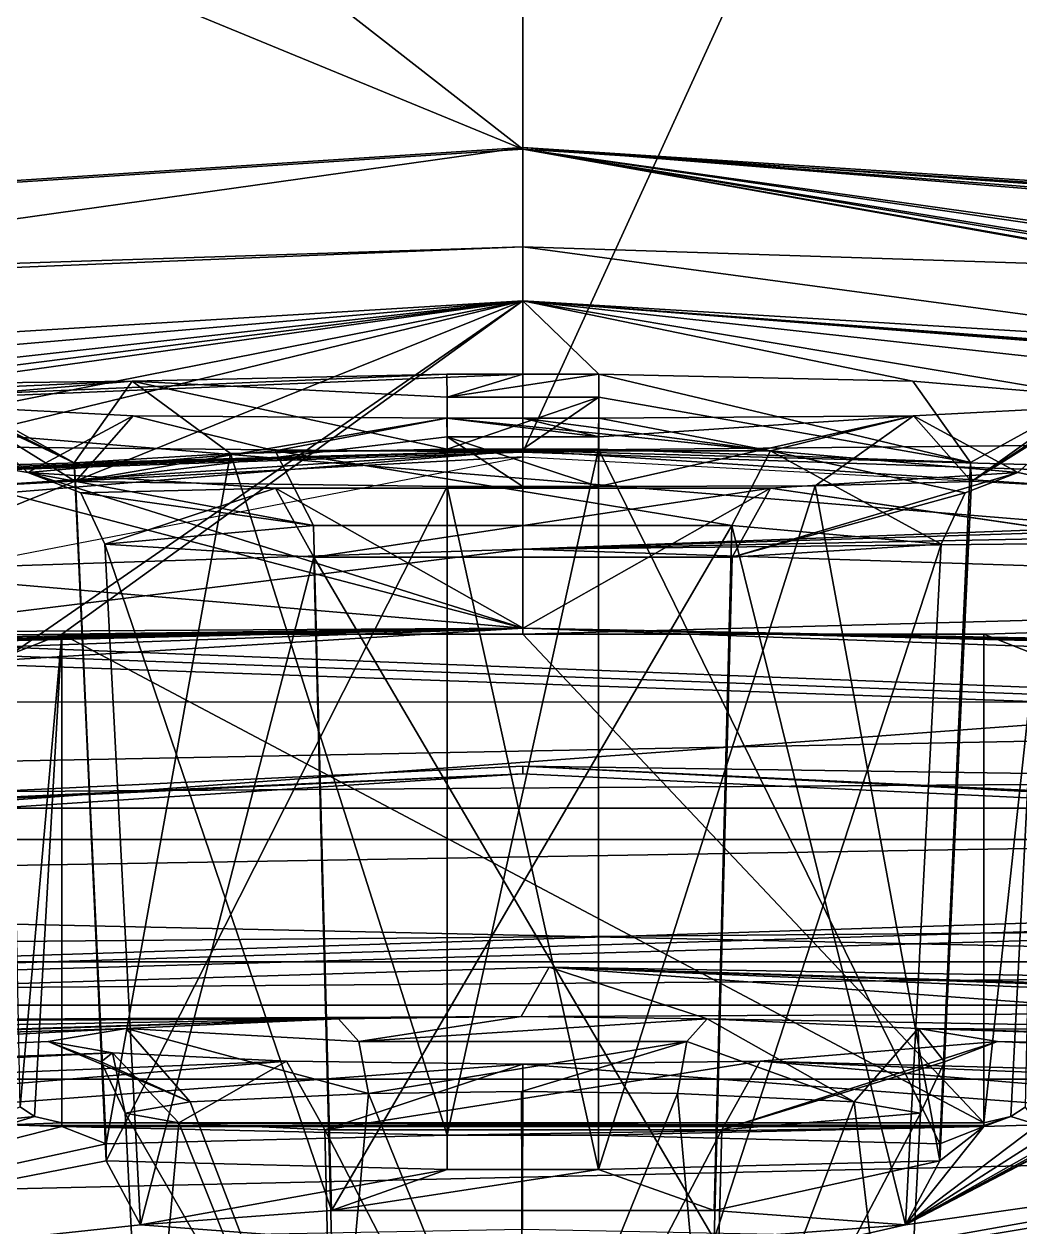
# Model space of a CAD drawing. Header units: millimetres. Extents: x -228 to 228, y -204 to 237.
# Drawn here: x -3.29 to 3.28, y 198.98 to 206.93 of the extents above; entities that cross this region are included whole.
import ezdxf

# ---------------------------------------------------------------- set-up
doc = ezdxf.new("R2010")
doc.units = ezdxf.units.MM
doc.header["$LTSCALE"] = 127.314815
for name, color, linetype in [('1013', 7, 'CONTINUOUS'), ('1024', 7, 'CONTINUOUS'), ('1041', 7, 'CONTINUOUS'), ('1088', 7, 'CONTINUOUS'), ('1089', 7, 'CONTINUOUS'), ('1314', 7, 'CONTINUOUS'), ('1315', 7, 'CONTINUOUS'), ('1321', 7, 'CONTINUOUS'), ('1322', 7, 'CONTINUOUS'), ('1323', 7, 'CONTINUOUS'), ('1475', 7, 'CONTINUOUS'), ('1584', 7, 'CONTINUOUS'), ('1585', 7, 'CONTINUOUS'), ('1586', 7, 'CONTINUOUS'), ('1587', 7, 'CONTINUOUS'), ('16', 7, 'CONTINUOUS'), ('1600', 7, 'CONTINUOUS'), ('1601', 7, 'CONTINUOUS'), ('17', 7, 'CONTINUOUS'), ('1780', 7, 'CONTINUOUS'), ('2', 7, 'CONTINUOUS'), ('2191', 7, 'CONTINUOUS'), ('3', 7, 'CONTINUOUS'), ('338', 7, 'CONTINUOUS'), ('376', 7, 'CONTINUOUS'), ('377', 7, 'CONTINUOUS'), ('420', 7, 'CONTINUOUS'), ('422', 7, 'CONTINUOUS'), ('551', 7, 'CONTINUOUS'), ('63', 7, 'CONTINUOUS'), ('783', 7, 'CONTINUOUS'), ('784', 7, 'CONTINUOUS'), ('785', 7, 'CONTINUOUS'), ('786', 7, 'CONTINUOUS'), ('8041', 7, 'CONTINUOUS'), ('8063', 7, 'CONTINUOUS'), ('8086', 7, 'CONTINUOUS'), ('812', 7, 'CONTINUOUS'), ('813', 7, 'CONTINUOUS'), ('814', 7, 'CONTINUOUS'), ('815', 7, 'CONTINUOUS')]:
    doc.layers.add(name, color=color, linetype=linetype)

msp = doc.modelspace()

# ---------------------------------------------------------------- linework, layer by layer
at = {"layer": '1013', "color": 5, "linetype": 'Continuous'}
for points in [[(-3.0432, 202.8953, 921.3173), (0, 202.8956, 921.3163), (3.0432, 199.6668, 931.5567), (-3.0432, 202.8953, 921.3173)], [(-3.0432, 199.6668, 931.5567), (-3.0432, 202.8953, 921.3173), (3.0432, 199.6668, 931.5567), (-3.0432, 199.6668, 931.5567)], [(3.0432, 202.8953, 921.3173), (3.0432, 199.6668, 931.5567), (0, 202.8956, 921.3163), (3.0432, 202.8953, 921.3173)]]:
    msp.add_3dface(points, dxfattribs=at)
at = {"layer": '1024', "color": 5, "linetype": 'Continuous'}
for points in [[(-2.196, 199.8055, 983.2108), (-1.2478, 197.3265, 982.3822), (-1.02, 199.862, 982.2319), (-2.196, 199.8055, 983.2108)], [(-1.2478, 197.3265, 982.3822), (0, 197.3451, 982.048), (-1.02, 199.862, 982.2319), (-1.2478, 197.3265, 982.3822)], [(-1.02, 199.862, 982.2319), (0, 197.3451, 982.048), (-0.0087, 199.8747, 982.0259), (-1.02, 199.862, 982.2319)], [(-0.0087, 199.8747, 982.0259), (0, 197.3451, 982.048), (1.02, 199.862, 982.2319), (-0.0087, 199.8747, 982.0259)], [(0, 197.3451, 982.048), (1.2478, 197.3265, 982.3822), (1.02, 199.862, 982.2319), (0, 197.3451, 982.048)], [(1.02, 199.862, 982.2319), (1.2478, 197.3265, 982.3822), (2.1869, 199.8063, 983.1971), (1.02, 199.862, 982.2319)], [(-2.6256, 199.731, 984.6493), (-1.2478, 197.3265, 982.3822), (-2.196, 199.8055, 983.2108), (-2.6256, 199.731, 984.6493)], [(1.2478, 197.3265, 982.3822), (2.4937, 197.2158, 984.5395), (2.1869, 199.8063, 983.1971), (1.2478, 197.3265, 982.3822)], [(2.4937, 197.2158, 984.5395), (2.6256, 199.731, 984.6493), (2.1869, 199.8063, 983.1971), (2.4937, 197.2158, 984.5395)], [(-2.4937, 197.2158, 984.5395), (-1.2478, 197.3265, 982.3822), (-2.6256, 199.731, 984.6493), (-2.4937, 197.2158, 984.5395)]]:
    msp.add_3dface(points, dxfattribs=at)
at = {"layer": '1041', "color": 5, "linetype": 'Continuous'}
for points in [[(-2.2704, 199.6672, 985.9659), (-2.4937, 197.2158, 984.5395), (-2.6256, 199.731, 984.6493), (-2.2704, 199.6672, 985.9659)], [(-1.2473, 197.1132, 986.6959), (-2.4937, 197.2158, 984.5395), (-2.2704, 199.6672, 985.9659), (-1.2473, 197.1132, 986.6959)], [(-1.3077, 199.621, 986.9228), (-1.2473, 197.1132, 986.6959), (-2.2704, 199.6672, 985.9659), (-1.3077, 199.621, 986.9228)], [(2.4937, 197.2158, 984.5395), (1.2473, 197.1132, 986.6959), (2.6256, 199.731, 984.6493), (2.4937, 197.2158, 984.5395)], [(2.6256, 199.731, 984.6493), (1.2473, 197.1132, 986.6959), (1.3135, 199.6212, 986.9195), (2.6256, 199.731, 984.6493)], [(1.3135, 199.6212, 986.9195), (0, 197.0972, 987.0299), (-1.3077, 199.621, 986.9228), (1.3135, 199.6212, 986.9195)], [(0, 197.0972, 987.0299), (-1.2473, 197.1132, 986.6959), (-1.3077, 199.621, 986.9228), (0, 197.0972, 987.0299)], [(1.2473, 197.1132, 986.6959), (0, 197.0972, 987.0299), (1.3135, 199.6212, 986.9195), (1.2473, 197.1132, 986.6959)]]:
    msp.add_3dface(points, dxfattribs=at)
at = {"layer": '1088', "color": 5, "linetype": 'Continuous'}
for points in [[(-1.3804, 203.4048, 949.1679), (-2.525, 198.9938, 946.5809), (-2.7608, 203.4896, 946.7772), (-1.3804, 203.4048, 949.1679)], [(2.525, 198.9938, 946.5809), (1.2625, 198.8984, 948.7656), (2.7608, 203.4896, 946.7772), (2.525, 198.9938, 946.5809)], [(2.7608, 203.4896, 946.7772), (1.2625, 198.8984, 948.7656), (1.3817, 203.4048, 949.1672), (2.7608, 203.4896, 946.7772)], [(-1.2625, 198.8984, 948.7656), (-2.525, 198.9938, 946.5809), (-1.3804, 203.4048, 949.1679), (-1.2625, 198.8984, 948.7656)], [(1.2625, 198.8984, 948.7656), (-1.2625, 198.8984, 948.7656), (-1.3804, 203.4048, 949.1679), (1.2625, 198.8984, 948.7656)], [(1.3817, 203.4048, 949.1672), (1.2625, 198.8984, 948.7656), (-1.3804, 203.4048, 949.1679), (1.3817, 203.4048, 949.1672)]]:
    msp.add_3dface(points, dxfattribs=at)
at = {"layer": '1089', "color": 5, "linetype": 'Continuous'}
for points in [[(-2.7608, 203.4896, 946.7772), (-1.2625, 199.0892, 944.3963), (-1.3818, 203.6134, 944.389), (-2.7608, 203.4896, 946.7772)], [(-1.3818, 203.6134, 944.389), (-1.2625, 199.0892, 944.3963), (1.3804, 203.6135, 944.3882), (-1.3818, 203.6134, 944.389)], [(-1.2625, 199.0892, 944.3963), (1.2625, 199.0892, 944.3963), (1.3804, 203.6135, 944.3882), (-1.2625, 199.0892, 944.3963)], [(1.2625, 199.0892, 944.3963), (2.525, 198.9938, 946.5809), (1.3804, 203.6135, 944.3882), (1.2625, 199.0892, 944.3963)], [(2.525, 198.9938, 946.5809), (2.7608, 203.4896, 946.7772), (1.3804, 203.6135, 944.3882), (2.525, 198.9938, 946.5809)], [(-2.525, 198.9938, 946.5809), (-1.2625, 199.0892, 944.3963), (-2.7608, 203.4896, 946.7772), (-2.525, 198.9938, 946.5809)]]:
    msp.add_3dface(points, dxfattribs=at)
at = {"layer": '1314', "color": 5, "linetype": 'Continuous'}
for points in [[(-3.3774, 202.7627, 921.3117), (-3.0432, 202.8953, 921.3173), (-3.3178, 199.7728, 930.9475), (-3.3774, 202.7627, 921.3117)], [(-3.3178, 199.7728, 930.9475), (-3.0432, 202.8953, 921.3173), (-3.2239, 199.7104, 931.3062), (-3.3178, 199.7728, 930.9475)], [(-3.0432, 202.8953, 921.3173), (-3.0432, 199.6668, 931.5567), (-3.2239, 199.7104, 931.3062), (-3.0432, 202.8953, 921.3173)]]:
    msp.add_3dface(points, dxfattribs=at)
at = {"layer": '1315', "color": 5, "linetype": 'Continuous'}
for points in [[(3.0432, 202.8953, 921.3173), (3.3774, 202.7628, 921.3117), (3.0432, 199.6668, 931.5567), (3.0432, 202.8953, 921.3173)], [(3.0432, 199.6668, 931.5567), (3.3774, 202.7628, 921.3117), (3.2218, 199.7094, 931.3121), (3.0432, 199.6668, 931.5567)], [(3.2218, 199.7094, 931.3121), (3.3774, 202.7628, 921.3117), (3.3161, 199.7713, 930.9558), (3.2218, 199.7094, 931.3121)]]:
    msp.add_3dface(points, dxfattribs=at)
at = {"layer": '1321', "color": 5, "linetype": 'Continuous'}
for points in [[(-3.5923, 199.6718, 931.0513), (-3.3178, 199.7728, 930.9475), (-3.2239, 199.7104, 931.3062), (-3.5923, 199.6718, 931.0513)], [(-3.4045, 199.6555, 931.4246), (-3.5923, 199.6718, 931.0513), (-3.2239, 199.7104, 931.3062), (-3.4045, 199.6555, 931.4246)], [(-3.0432, 199.6668, 931.5567), (-3.4045, 199.6555, 931.4246), (-3.2239, 199.7104, 931.3062), (-3.0432, 199.6668, 931.5567)], [(-3.4045, 199.6555, 931.4246), (-3.0432, 199.6668, 931.5567), (-3.0432, 199.6513, 931.6203), (-3.4045, 199.6555, 931.4246)], [(-3.0432, 199.6441, 931.6853), (-3.4045, 199.6555, 931.4246), (-3.0432, 199.6513, 931.6203), (-3.0432, 199.6441, 931.6853)]]:
    msp.add_3dface(points, dxfattribs=at)
at = {"layer": '1322', "color": 5, "linetype": 'Continuous'}
for points in [[(-3.0432, 199.6668, 931.5567), (3.0432, 199.6668, 931.5567), (3.0432, 199.6513, 931.6203), (-3.0432, 199.6668, 931.5567)], [(-3.0432, 199.6513, 931.6203), (-3.0432, 199.6668, 931.5567), (3.0432, 199.6513, 931.6203), (-3.0432, 199.6513, 931.6203)], [(3.0432, 199.6441, 931.6853), (-3.0432, 199.6441, 931.6853), (-3.0432, 199.6513, 931.6203), (3.0432, 199.6441, 931.6853)], [(3.0432, 199.6441, 931.6853), (-3.0432, 199.6513, 931.6203), (3.0432, 199.6513, 931.6203), (3.0432, 199.6441, 931.6853)]]:
    msp.add_3dface(points, dxfattribs=at)
at = {"layer": '1323', "color": 5, "linetype": 'Continuous'}
for points in [[(3.4003, 199.6552, 931.4308), (3.2218, 199.7094, 931.3121), (3.3161, 199.7713, 930.9558), (3.4003, 199.6552, 931.4308)], [(3.4003, 199.6552, 931.4308), (3.0432, 199.6441, 931.6853), (3.2218, 199.7094, 931.3121), (3.4003, 199.6552, 931.4308)], [(3.2218, 199.7094, 931.3121), (3.0432, 199.6441, 931.6853), (3.0432, 199.6513, 931.6203), (3.2218, 199.7094, 931.3121)], [(3.0432, 199.6668, 931.5567), (3.2218, 199.7094, 931.3121), (3.0432, 199.6513, 931.6203), (3.0432, 199.6668, 931.5567)]]:
    msp.add_3dface(points, dxfattribs=at)
at = {"layer": '1475', "color": 5, "linetype": 'Continuous'}
for points in [[(0, 201.9739, 972.2545), (-19.2016, 201.0591, 972.2545), (-19.0709, 200.7302, 972.4369), (0, 201.9739, 972.2545)], [(19.2016, 201.0591, 972.2545), (0, 201.9739, 972.2545), (-19.0709, 200.7302, 972.4369), (19.2016, 201.0591, 972.2545)], [(19.2016, 201.0591, 972.2545), (-19.0709, 200.7302, 972.4369), (19.0709, 200.7302, 972.437), (19.2016, 201.0591, 972.2545)], [(-19.0709, 200.7302, 972.4369), (-18.9585, 200.4448, 972.6727), (19.0709, 200.7302, 972.437), (-19.0709, 200.7302, 972.4369)], [(19.0709, 200.7302, 972.437), (-18.9585, 200.4448, 972.6727), (18.9585, 200.4448, 972.6727), (19.0709, 200.7302, 972.437)], [(-12.4927, 200.306, 974.0965), (0.1726, 200.6951, 974.0965), (15.0169, 200.4449, 973.0843), (-12.4927, 200.306, 974.0965)], [(0.1726, 200.6951, 974.0965), (12.4927, 200.306, 974.0965), (15.0169, 200.4449, 973.0843), (0.1726, 200.6951, 974.0965)], [(-14.9785, 200.4478, 973.0844), (15.0169, 200.4449, 973.0843), (-18.9585, 200.4448, 972.6727), (-14.9785, 200.4478, 973.0844)], [(-18.9585, 200.4448, 972.6727), (15.0169, 200.4449, 973.0843), (18.9585, 200.4448, 972.6727), (-18.9585, 200.4448, 972.6727)], [(-12.4927, 200.306, 974.0965), (15.0169, 200.4449, 973.0843), (-14.9785, 200.4478, 973.0844), (-12.4927, 200.306, 974.0965)]]:
    msp.add_3dface(points, dxfattribs=at)
at = {"layer": '1584', "color": 5, "linetype": 'Continuous'}
for points in [[(-3.1328, 200.2042, 984.6724), (-2.709, 200.1294, 986.2427), (-2.7836, 200.0698, 984.6658), (-3.1328, 200.2042, 984.6724)], [(1.5673, 200.0752, 987.3809), (3.1328, 200.2042, 984.6724), (1.3135, 199.6212, 986.9195), (1.5673, 200.0752, 987.3809)], [(1.3135, 199.6212, 986.9195), (3.1328, 200.2042, 984.6724), (2.7836, 200.0698, 984.6658), (1.3135, 199.6212, 986.9195)], [(-2.709, 200.1294, 986.2427), (-2.6256, 199.731, 984.6493), (-2.7836, 200.0698, 984.6658), (-2.709, 200.1294, 986.2427)], [(-2.709, 200.1294, 986.2427), (-1.5604, 200.0751, 987.3849), (-2.2704, 199.6672, 985.9659), (-2.709, 200.1294, 986.2427)], [(-2.709, 200.1294, 986.2427), (-2.2704, 199.6672, 985.9659), (-2.6256, 199.731, 984.6493), (-2.709, 200.1294, 986.2427)], [(-1.5604, 200.0751, 987.3849), (-1.3077, 199.621, 986.9228), (-2.2704, 199.6672, 985.9659), (-1.5604, 200.0751, 987.3849)], [(-1.5604, 200.0751, 987.3849), (0.0005, 200.055, 987.801), (-1.3077, 199.621, 986.9228), (-1.5604, 200.0751, 987.3849)], [(0.0005, 200.055, 987.801), (1.5673, 200.0752, 987.3809), (-1.3077, 199.621, 986.9228), (0.0005, 200.055, 987.801)], [(1.5673, 200.0752, 987.3809), (1.3135, 199.6212, 986.9195), (-1.3077, 199.621, 986.9228), (1.5673, 200.0752, 987.3809)], [(2.6256, 199.731, 984.6493), (1.3135, 199.6212, 986.9195), (2.7836, 200.0698, 984.6658), (2.6256, 199.731, 984.6493)]]:
    msp.add_3dface(points, dxfattribs=at)
at = {"layer": '1585', "color": 5, "linetype": 'Continuous'}
for points in [[(2.1869, 199.8063, 983.1971), (1.2169, 200.3555, 981.7928), (1.0821, 200.2048, 982.1041), (2.1869, 199.8063, 983.1971)], [(2.6092, 200.2917, 982.9419), (1.2169, 200.3555, 981.7928), (2.1869, 199.8063, 983.1971), (2.6092, 200.2917, 982.9419)], [(2.6256, 199.731, 984.6493), (2.6092, 200.2917, 982.9419), (2.1869, 199.8063, 983.1971), (2.6256, 199.731, 984.6493)], [(3.1328, 200.2042, 984.6724), (2.6092, 200.2917, 982.9419), (2.7836, 200.0698, 984.6658), (3.1328, 200.2042, 984.6724)], [(2.6092, 200.2917, 982.9419), (2.6256, 199.731, 984.6493), (2.7836, 200.0698, 984.6658), (2.6092, 200.2917, 982.9419)], [(1.02, 199.862, 982.2319), (2.1869, 199.8063, 983.1971), (1.0821, 200.2048, 982.1041), (1.02, 199.862, 982.2319)]]:
    msp.add_3dface(points, dxfattribs=at)
at = {"layer": '1586', "color": 5, "linetype": 'Continuous'}
for points in [[(-0.0104, 200.3699, 981.5478), (-1.2169, 200.3555, 981.7928), (-1.0821, 200.2048, 982.1041), (-0.0104, 200.3699, 981.5478)], [(1.2169, 200.3555, 981.7928), (-0.0104, 200.3699, 981.5478), (-1.0821, 200.2048, 982.1041), (1.2169, 200.3555, 981.7928)], [(1.2169, 200.3555, 981.7928), (-1.0821, 200.2048, 982.1041), (1.0821, 200.2048, 982.1041), (1.2169, 200.3555, 981.7928)], [(-1.0821, 200.2048, 982.1041), (-1.02, 199.862, 982.2319), (1.0821, 200.2048, 982.1041), (-1.0821, 200.2048, 982.1041)], [(-1.02, 199.862, 982.2319), (-0.0087, 199.8747, 982.0259), (1.0821, 200.2048, 982.1041), (-1.02, 199.862, 982.2319)], [(-0.0087, 199.8747, 982.0259), (1.02, 199.862, 982.2319), (1.0821, 200.2048, 982.1041), (-0.0087, 199.8747, 982.0259)]]:
    msp.add_3dface(points, dxfattribs=at)
at = {"layer": '1587', "color": 5, "linetype": 'Continuous'}
for points in [[(-1.2169, 200.3555, 981.7928), (-2.62, 200.2908, 982.9583), (-1.0821, 200.2048, 982.1041), (-1.2169, 200.3555, 981.7928)], [(-2.62, 200.2908, 982.9583), (-3.1328, 200.2042, 984.6724), (-2.196, 199.8055, 983.2108), (-2.62, 200.2908, 982.9583)], [(-2.62, 200.2908, 982.9583), (-2.196, 199.8055, 983.2108), (-1.02, 199.862, 982.2319), (-2.62, 200.2908, 982.9583)], [(-2.62, 200.2908, 982.9583), (-1.02, 199.862, 982.2319), (-1.0821, 200.2048, 982.1041), (-2.62, 200.2908, 982.9583)], [(-2.196, 199.8055, 983.2108), (-3.1328, 200.2042, 984.6724), (-2.7836, 200.0698, 984.6658), (-2.196, 199.8055, 983.2108)], [(-2.6256, 199.731, 984.6493), (-2.196, 199.8055, 983.2108), (-2.7836, 200.0698, 984.6658), (-2.6256, 199.731, 984.6493)]]:
    msp.add_3dface(points, dxfattribs=at)
at = {"layer": '16', "color": 5, "linetype": 'Continuous'}
for points in [[(-26.4777, 202.3833, 967), (0.0001, 204.108, 967), (-13.1037, 203.6549, 967.7328), (-26.4777, 202.3833, 967)], [(0, 203.4562, 981.928), (-13.2258, 203.0259, 981.928), (0.0001, 204.108, 967), (0, 203.4562, 981.928)], [(0.0001, 204.108, 967), (-13.2258, 203.0259, 981.928), (-9.9621, 203.7703, 969.1594), (0.0001, 204.108, 967)], [(-13.1037, 203.6549, 967.7328), (0.0001, 204.108, 967), (-11.5332, 203.7494, 967.7419), (-13.1037, 203.6549, 967.7328)], [(-11.5332, 203.7494, 967.7419), (0.0001, 204.108, 967), (-9.9621, 203.8319, 967.7498), (-11.5332, 203.7494, 967.7419)], [(-9.9621, 203.8319, 967.7498), (0.0001, 204.108, 967), (-9.9621, 203.7703, 969.1594), (-9.9621, 203.8319, 967.7498)], [(0, 203.4562, 981.928), (0.0001, 204.108, 967), (9.9621, 203.8319, 967.7498), (0, 203.4562, 981.928)], [(0.0001, 204.108, 967), (26.478, 202.3833, 967), (9.9621, 203.8319, 967.7498), (0.0001, 204.108, 967)], [(0, 203.4562, 981.928), (9.9621, 203.8319, 967.7498), (9.9621, 203.7703, 969.1594), (0, 203.4562, 981.928)], [(11.5332, 203.6876, 969.1558), (0, 203.4562, 981.928), (9.9621, 203.7703, 969.1594), (11.5332, 203.6876, 969.1558)], [(13.1037, 203.5928, 969.1517), (0, 203.4562, 981.928), (11.5332, 203.6876, 969.1558), (13.1037, 203.5928, 969.1517)], [(13.2258, 203.0259, 981.928), (0, 203.4562, 981.928), (13.1037, 203.5928, 969.1517), (13.2258, 203.0259, 981.928)]]:
    msp.add_3dface(points, dxfattribs=at)
at = {"layer": '1600', "color": 5, "linetype": 'Continuous'}
for points in [[(-3.2682, 203.9629, 946.7979), (-1.634, 203.8593, 949.6207), (-2.9189, 203.8285, 946.792), (-3.2682, 203.9629, 946.7979)], [(1.6355, 203.8593, 949.6198), (3.2682, 203.9629, 946.7979), (1.3817, 203.4048, 949.1672), (1.6355, 203.8593, 949.6198)], [(1.3817, 203.4048, 949.1672), (3.2682, 203.9629, 946.7979), (2.9189, 203.8285, 946.792), (1.3817, 203.4048, 949.1672)], [(-1.634, 203.8593, 949.6207), (-2.7608, 203.4896, 946.7772), (-2.9189, 203.8285, 946.792), (-1.634, 203.8593, 949.6207)], [(-1.634, 203.8593, 949.6207), (-1.3804, 203.4048, 949.1679), (-2.7608, 203.4896, 946.7772), (-1.634, 203.8593, 949.6207)], [(-1.634, 203.8593, 949.6207), (1.6355, 203.8593, 949.6198), (-1.3804, 203.4048, 949.1679), (-1.634, 203.8593, 949.6207)], [(1.6355, 203.8593, 949.6198), (1.3817, 203.4048, 949.1672), (-1.3804, 203.4048, 949.1679), (1.6355, 203.8593, 949.6198)], [(2.7608, 203.4896, 946.7772), (1.3817, 203.4048, 949.1672), (2.9189, 203.8285, 946.792), (2.7608, 203.4896, 946.7772)]]:
    msp.add_3dface(points, dxfattribs=at)
at = {"layer": '1601', "color": 5, "linetype": 'Continuous'}
for points in [[(-1.6356, 204.1056, 943.9778), (-3.2682, 203.9629, 946.7979), (-1.3818, 203.6134, 944.389), (-1.6356, 204.1056, 943.9778)], [(1.634, 204.1057, 943.9768), (-1.6356, 204.1056, 943.9778), (1.3804, 203.6135, 944.3882), (1.634, 204.1057, 943.9768)], [(-1.6356, 204.1056, 943.9778), (-1.3818, 203.6134, 944.389), (1.3804, 203.6135, 944.3882), (-1.6356, 204.1056, 943.9778)], [(2.7608, 203.4896, 946.7772), (1.634, 204.1057, 943.9768), (1.3804, 203.6135, 944.3882), (2.7608, 203.4896, 946.7772)], [(3.2682, 203.9629, 946.7979), (1.634, 204.1057, 943.9768), (2.9189, 203.8285, 946.792), (3.2682, 203.9629, 946.7979)], [(1.634, 204.1057, 943.9768), (2.7608, 203.4896, 946.7772), (2.9189, 203.8285, 946.792), (1.634, 204.1057, 943.9768)], [(-1.3818, 203.6134, 944.389), (-3.2682, 203.9629, 946.7979), (-2.9189, 203.8285, 946.792), (-1.3818, 203.6134, 944.389)], [(-2.7608, 203.4896, 946.7772), (-1.3818, 203.6134, 944.389), (-2.9189, 203.8285, 946.792), (-2.7608, 203.4896, 946.7772)]]:
    msp.add_3dface(points, dxfattribs=at)
at = {"layer": '17', "color": 5, "linetype": 'Continuous'}
for points in [[(-13.2258, 203.0259, 981.928), (0, 203.4562, 981.928), (-28.3524, 199.9565, 998.5016), (-13.2258, 203.0259, 981.928)], [(0, 203.4562, 981.928), (13.2258, 203.0259, 981.928), (-28.3524, 199.9565, 998.5016), (0, 203.4562, 981.928)], [(13.2258, 203.0259, 981.928), (26.3957, 201.7367, 981.928), (-28.3524, 199.9565, 998.5016), (13.2258, 203.0259, 981.928)], [(26.3957, 201.7367, 981.928), (26.4447, 201.6405, 983.9293), (-28.3524, 199.9565, 998.5016), (26.3957, 201.7367, 981.928)], [(26.4447, 201.6405, 983.9293), (26.5316, 201.5411, 985.7228), (-28.3524, 199.9565, 998.5016), (26.4447, 201.6405, 983.9293)], [(26.5316, 201.5411, 985.7228), (28.3526, 199.9562, 998.5027), (-28.3524, 199.9565, 998.5016), (26.5316, 201.5411, 985.7228)], [(28.3526, 199.9562, 998.5027), (29.8767, 198.6299, 1003.5398), (-36.5248, 192.7916, 1015.0988), (28.3526, 199.9562, 998.5027)], [(28.3526, 199.9562, 998.5027), (-36.5248, 192.7916, 1015.0988), (-29.8818, 198.6255, 1003.5536), (28.3526, 199.9562, 998.5027)], [(-28.3524, 199.9565, 998.5016), (28.3526, 199.9562, 998.5027), (-29.8818, 198.6255, 1003.5536), (-28.3524, 199.9565, 998.5016)]]:
    msp.add_3dface(points, dxfattribs=at)
at = {"layer": '1780', "color": 5, "linetype": 'Continuous'}
for points in [[(-26.738, 204.3682, 967), (0, 206.1099, 967), (-26.4777, 202.3833, 967), (-26.738, 204.3682, 967)], [(-26.4777, 202.3833, 967), (0, 206.1099, 967), (0.0001, 204.108, 967), (-26.4777, 202.3833, 967)], [(0, 206.1099, 967), (26.7378, 204.3682, 967), (0.0001, 204.108, 967), (0, 206.1099, 967)], [(26.7378, 204.3682, 967), (26.478, 202.3833, 967), (0.0001, 204.108, 967), (26.7378, 204.3682, 967)]]:
    msp.add_3dface(points, dxfattribs=at)
at = {"layer": '2', "color": 5, "linetype": 'Continuous'}
for points in [[(0, 205.4543, 982.0153), (-13.3557, 205.0197, 982.0153), (29.0451, 201.5382, 1000.4708), (0, 205.4543, 982.0153)], [(13.3557, 205.0197, 982.0153), (0, 205.4543, 982.0153), (29.0451, 201.5382, 1000.4708), (13.3557, 205.0197, 982.0153)], [(-13.3557, 205.0197, 982.0153), (-26.6549, 203.7179, 982.0153), (29.0451, 201.5382, 1000.4708), (-13.3557, 205.0197, 982.0153)], [(-26.6549, 203.7179, 982.0153), (-26.705, 203.6209, 984.031), (29.0451, 201.5382, 1000.4708), (-26.6549, 203.7179, 982.0153)], [(-26.705, 203.6209, 984.031), (-26.7923, 203.5213, 985.8266), (29.0451, 201.5382, 1000.4708), (-26.705, 203.6209, 984.031)], [(29.0451, 201.5382, 1000.4708), (-26.7923, 203.5213, 985.8266), (-29.0449, 201.5385, 1000.4699), (29.0451, 201.5382, 1000.4708)], [(-29.0449, 201.5385, 1000.4699), (-30.5005, 200.2443, 1004.9581), (36.7936, 194.5321, 1016.0511), (-29.0449, 201.5385, 1000.4699)], [(29.0451, 201.5382, 1000.4708), (-29.0449, 201.5385, 1000.4699), (30.5018, 200.2432, 1004.9613), (29.0451, 201.5382, 1000.4708)], [(30.5018, 200.2432, 1004.9613), (-29.0449, 201.5385, 1000.4699), (36.7936, 194.5321, 1016.0511), (30.5018, 200.2432, 1004.9613)], [(36.7936, 194.5321, 1016.0511), (-30.5005, 200.2443, 1004.9581), (-36.7935, 194.5322, 1016.051), (36.7936, 194.5321, 1016.0511)]]:
    msp.add_3dface(points, dxfattribs=at)
at = {"layer": '2191', "color": 5, "linetype": 'Continuous'}
for points in [[(-11.3026, 201.8706, 99.2937), (0, 204.0669, 103.4632), (-29.9194, 202.4469, 104.7808), (-11.3026, 201.8706, 99.2937)], [(-29.9194, 202.4469, 104.7808), (0, 204.0669, 103.4632), (29.9194, 202.4469, 104.7808), (-29.9194, 202.4469, 104.7808)]]:
    msp.add_3dface(points, dxfattribs=at)
at = {"layer": '3', "color": 5, "linetype": 'Continuous'}
for points in [[(-26.738, 204.3682, 967), (0, 205.4543, 982.0153), (0, 206.1099, 967), (-26.738, 204.3682, 967)], [(26.7378, 204.3682, 967), (0, 206.1099, 967), (26.6896, 204.2029, 970.8986), (26.7378, 204.3682, 967)], [(26.6896, 204.2029, 970.8986), (0, 206.1099, 967), (26.6414, 204.0375, 974.7972), (26.6896, 204.2029, 970.8986)], [(0, 205.4543, 982.0153), (13.3557, 205.0197, 982.0153), (0, 206.1099, 967), (0, 205.4543, 982.0153)], [(0, 206.1099, 967), (13.3557, 205.0197, 982.0153), (26.6414, 204.0375, 974.7972), (0, 206.1099, 967)], [(-13.3557, 205.0197, 982.0153), (0, 205.4543, 982.0153), (-26.738, 204.3682, 967), (-13.3557, 205.0197, 982.0153)]]:
    msp.add_3dface(points, dxfattribs=at)
at = {"layer": '338', "color": 5, "linetype": 'Continuous'}
for points in [[(-24.9272, 203.577, 921.4124), (0, 204.6133, 932.5005), (0, 205.0974, 921.4124), (-24.9272, 203.577, 921.4124)], [(11.8215, 204.2121, 933.8597), (24.9272, 203.577, 921.4124), (0, 205.0974, 921.4124), (11.8215, 204.2121, 933.8597)], [(5.1136, 204.5365, 932.7965), (7.6186, 204.4976, 931.9023), (0, 205.0974, 921.4124), (5.1136, 204.5365, 932.7965)], [(7.6186, 204.4976, 931.9023), (8.0196, 204.4822, 931.9024), (0, 205.0974, 921.4124), (7.6186, 204.4976, 931.9023)], [(3.752, 204.4673, 935.0557), (5.1136, 204.5365, 932.7965), (0, 205.0974, 921.4124), (3.752, 204.4673, 935.0557)], [(2.5735, 204.5658, 933.2177), (3.752, 204.4673, 935.0557), (0, 205.0974, 921.4124), (2.5735, 204.5658, 933.2177)], [(0.5012, 204.6127, 932.5005), (2.5735, 204.5658, 933.2177), (0, 205.0974, 921.4124), (0.5012, 204.6127, 932.5005)], [(0, 204.6133, 932.5005), (0.5012, 204.6127, 932.5005), (0, 205.0974, 921.4124), (0, 204.6133, 932.5005)], [(8.4206, 204.4661, 931.9025), (11.8215, 204.2121, 933.8597), (0, 205.0974, 921.4124), (8.4206, 204.4661, 931.9025)], [(8.0196, 204.4822, 931.9024), (8.4206, 204.4661, 931.9025), (0, 205.0974, 921.4124), (8.0196, 204.4822, 931.9024)], [(-0.5012, 204.6127, 932.5005), (0, 204.6133, 932.5005), (-24.9272, 203.577, 921.4124), (-0.5012, 204.6127, 932.5005)], [(-2.5798, 204.5655, 933.2227), (-0.5012, 204.6127, 932.5005), (-24.9272, 203.577, 921.4124), (-2.5798, 204.5655, 933.2227)], [(-5.1184, 204.5365, 932.7926), (-2.5798, 204.5655, 933.2227), (-24.9272, 203.577, 921.4124), (-5.1184, 204.5365, 932.7926)], [(-3.752, 204.4673, 935.0557), (-2.5798, 204.5655, 933.2227), (-5.1184, 204.5365, 932.7926), (-3.752, 204.4673, 935.0557)], [(-3.752, 204.3995, 936.609), (-5.1137, 204.2714, 938.8655), (-3.2682, 203.9629, 946.7979), (-3.752, 204.3995, 936.609)], [(-2.5734, 204.3374, 938.4486), (-3.752, 204.3995, 936.609), (-3.2682, 203.9629, 946.7979), (-2.5734, 204.3374, 938.4486)], [(3.752, 204.3995, 936.609), (2.5798, 204.3375, 938.4435), (3.2682, 203.9629, 946.7979), (3.752, 204.3995, 936.609)], [(8.9881, 202.7859, 969.7945), (3.752, 204.3995, 936.609), (3.2682, 203.9629, 946.7979), (8.9881, 202.7859, 969.7945)], [(-5.1137, 204.2714, 938.8655), (-6.8711, 203.5243, 954.7864), (0.002, 202.936, 970.9182), (-5.1137, 204.2714, 938.8655)], [(-5.1137, 204.2714, 938.8655), (0.002, 202.936, 970.9182), (-3.2682, 203.9629, 946.7979), (-5.1137, 204.2714, 938.8655)], [(-2.5734, 204.3374, 938.4486), (-3.2682, 203.9629, 946.7979), (-1.6356, 204.1056, 943.9778), (-2.5734, 204.3374, 938.4486)], [(-0.5012, 204.3216, 939.1671), (-2.5734, 204.3374, 938.4486), (-1.6356, 204.1056, 943.9778), (-0.5012, 204.3216, 939.1671)], [(1.634, 204.1057, 943.9768), (-0.5012, 204.3216, 939.1671), (-1.6356, 204.1056, 943.9778), (1.634, 204.1057, 943.9768)], [(0, 204.3222, 939.1672), (-0.5012, 204.3216, 939.1671), (1.634, 204.1057, 943.9768), (0, 204.3222, 939.1672)], [(0.5012, 204.3216, 939.1671), (0, 204.3222, 939.1672), (1.634, 204.1057, 943.9768), (0.5012, 204.3216, 939.1671)], [(2.5798, 204.3375, 938.4435), (0.5012, 204.3216, 939.1671), (1.634, 204.1057, 943.9768), (2.5798, 204.3375, 938.4435)], [(3.2682, 203.9629, 946.7979), (2.5798, 204.3375, 938.4435), (1.634, 204.1057, 943.9768), (3.2682, 203.9629, 946.7979)], [(-3.2682, 203.9629, 946.7979), (0.002, 202.936, 970.9182), (-1.634, 203.8593, 949.6207), (-3.2682, 203.9629, 946.7979)], [(1.6355, 203.8593, 949.6198), (8.9881, 202.7859, 969.7945), (3.2682, 203.9629, 946.7979), (1.6355, 203.8593, 949.6198)], [(-1.634, 203.8593, 949.6207), (0.002, 202.936, 970.9182), (1.6355, 203.8593, 949.6198), (-1.634, 203.8593, 949.6207)], [(0.002, 202.936, 970.9182), (9.1434, 202.7583, 970.2672), (1.6355, 203.8593, 949.6198), (0.002, 202.936, 970.9182)], [(9.1434, 202.7583, 970.2672), (8.9881, 202.7859, 969.7945), (1.6355, 203.8593, 949.6198), (9.1434, 202.7583, 970.2672)], [(0.002, 202.936, 970.9182), (-6.8711, 203.5243, 954.7864), (-8.9168, 202.8803, 967.7079), (0.002, 202.936, 970.9182)], [(-9.909, 202.6939, 970.9176), (0.002, 202.936, 970.9182), (-9.6588, 202.7085, 970.8594), (-9.909, 202.6939, 970.9176)], [(-9.6588, 202.7085, 970.8594), (0.002, 202.936, 970.9182), (-9.3554, 202.7335, 970.6134), (-9.6588, 202.7085, 970.8594)], [(-9.3554, 202.7335, 970.6134), (0.002, 202.936, 970.9182), (-9.1555, 202.7566, 970.2932), (-9.3554, 202.7335, 970.6134)], [(-9.1555, 202.7566, 970.2932), (0.002, 202.936, 970.9182), (-8.9919, 202.785, 969.8118), (-9.1555, 202.7566, 970.2932)], [(-8.9919, 202.785, 969.8118), (0.002, 202.936, 970.9182), (-8.9168, 202.8182, 969.1268), (-8.9919, 202.785, 969.8118)], [(-8.9168, 202.8182, 969.1268), (0.002, 202.936, 970.9182), (-8.9168, 202.8803, 967.7079), (-8.9168, 202.8182, 969.1268)], [(9.337, 202.7354, 970.5906), (9.1434, 202.7583, 970.2672), (0.002, 202.936, 970.9182), (9.337, 202.7354, 970.5906)], [(9.6418, 202.7097, 970.8511), (9.337, 202.7354, 970.5906), (0.002, 202.936, 970.9182), (9.6418, 202.7097, 970.8511)], [(9.911, 202.6938, 970.9176), (9.6418, 202.7097, 970.8511), (0.002, 202.936, 970.9182), (9.911, 202.6938, 970.9176)]]:
    msp.add_3dface(points, dxfattribs=at)
at = {"layer": '376', "color": 5, "linetype": 'Continuous'}
for points in [[(0.1726, 200.6951, 974.0965), (-12.4927, 200.306, 974.0965), (-0.0104, 200.3699, 981.5478), (0.1726, 200.6951, 974.0965)], [(1.2169, 200.3555, 981.7928), (0.1726, 200.6951, 974.0965), (-0.0104, 200.3699, 981.5478), (1.2169, 200.3555, 981.7928)], [(0.1726, 200.6951, 974.0965), (5.9281, 200.2714, 981.7928), (10.6362, 200.2571, 977.6656), (0.1726, 200.6951, 974.0965)], [(11.1344, 200.3185, 975.6426), (0.1726, 200.6951, 974.0965), (10.6362, 200.2571, 977.6656), (11.1344, 200.3185, 975.6426)], [(12.4927, 200.306, 974.0965), (0.1726, 200.6951, 974.0965), (11.1344, 200.3185, 975.6426), (12.4927, 200.306, 974.0965)], [(1.2169, 200.3555, 981.7928), (5.9281, 200.2714, 981.7928), (0.1726, 200.6951, 974.0965), (1.2169, 200.3555, 981.7928)], [(-12.4927, 200.306, 974.0965), (-1.2169, 200.3555, 981.7928), (-0.0104, 200.3699, 981.5478), (-12.4927, 200.306, 974.0965)], [(-11.1218, 200.3181, 975.6668), (-1.2169, 200.3555, 981.7928), (-12.4927, 200.306, 974.0965), (-11.1218, 200.3181, 975.6668)], [(-5.9281, 200.2714, 981.7928), (-1.2169, 200.3555, 981.7928), (-11.1218, 200.3181, 975.6668), (-5.9281, 200.2714, 981.7928)]]:
    msp.add_3dface(points, dxfattribs=at)
at = {"layer": '377', "color": 5, "linetype": 'Continuous'}
for points in [[(-10.6361, 200.0577, 982.226), (-10.6361, 200.0386, 982.6606), (-1.2169, 200.3555, 981.7928), (-10.6361, 200.0577, 982.226)], [(-5.9281, 200.2714, 981.7928), (-10.6361, 200.0577, 982.226), (-1.2169, 200.3555, 981.7928), (-5.9281, 200.2714, 981.7928)], [(-1.2169, 200.3555, 981.7928), (-10.6361, 200.0386, 982.6606), (-2.62, 200.2908, 982.9583), (-1.2169, 200.3555, 981.7928)], [(1.2169, 200.3555, 981.7928), (2.6092, 200.2917, 982.9419), (5.9281, 200.2714, 981.7928), (1.2169, 200.3555, 981.7928)], [(-12.1194, 199.7977, 985.9246), (-3.1328, 200.2042, 984.6724), (-2.62, 200.2908, 982.9583), (-12.1194, 199.7977, 985.9246)], [(-10.6361, 200.0386, 982.6606), (-12.1194, 199.7977, 985.9246), (-2.62, 200.2908, 982.9583), (-10.6361, 200.0386, 982.6606)], [(5.9281, 200.2714, 981.7928), (2.6092, 200.2917, 982.9419), (10.6362, 200.0766, 981.7928), (5.9281, 200.2714, 981.7928)], [(10.6362, 200.0766, 981.7928), (2.6092, 200.2917, 982.9419), (10.6361, 200.0576, 982.2273), (10.6362, 200.0766, 981.7928)], [(10.6361, 200.0576, 982.2273), (2.6092, 200.2917, 982.9419), (10.6361, 200.0386, 982.6606), (10.6361, 200.0576, 982.2273)], [(2.6092, 200.2917, 982.9419), (3.1328, 200.2042, 984.6724), (10.6361, 200.0386, 982.6606), (2.6092, 200.2917, 982.9419)], [(-2.709, 200.1294, 986.2427), (-3.1328, 200.2042, 984.6724), (-12.1194, 199.7977, 985.9246), (-2.709, 200.1294, 986.2427)], [(12.1074, 199.799, 985.9141), (3.1328, 200.2042, 984.6724), (1.5673, 200.0752, 987.3809), (12.1074, 199.799, 985.9141)], [(10.6361, 200.0386, 982.6606), (3.1328, 200.2042, 984.6724), (12.1074, 199.799, 985.9141), (10.6361, 200.0386, 982.6606)], [(0.0005, 200.055, 987.801), (-1.5604, 200.0751, 987.3849), (-19.3144, 198.6057, 993.5849), (0.0005, 200.055, 987.801)], [(-19.3144, 198.6057, 993.5849), (-1.5604, 200.0751, 987.3849), (-15.5421, 199.5028, 986.9506), (-19.3144, 198.6057, 993.5849)], [(-1.5604, 200.0751, 987.3849), (-2.709, 200.1294, 986.2427), (-15.5421, 199.5028, 986.9506), (-1.5604, 200.0751, 987.3849)], [(-15.5421, 199.5028, 986.9506), (-2.709, 200.1294, 986.2427), (-12.1194, 199.7977, 985.9246), (-15.5421, 199.5028, 986.9506)], [(0.0005, 200.055, 987.801), (19.337, 198.5808, 993.775), (1.5673, 200.0752, 987.3809), (0.0005, 200.055, 987.801)], [(19.337, 198.5808, 993.775), (15.5277, 199.5039, 986.9525), (1.5673, 200.0752, 987.3809), (19.337, 198.5808, 993.775)], [(15.5277, 199.5039, 986.9525), (12.1074, 199.799, 985.9141), (1.5673, 200.0752, 987.3809), (15.5277, 199.5039, 986.9525)], [(-0.0015, 198.9666, 997.6012), (0.0005, 200.055, 987.801), (-19.3144, 198.6057, 993.5849), (-0.0015, 198.9666, 997.6012)], [(0.0005, 200.055, 987.801), (-0.0015, 198.9666, 997.6012), (19.337, 198.5808, 993.775), (0.0005, 200.055, 987.801)]]:
    msp.add_3dface(points, dxfattribs=at)
at = {"layer": '420', "color": 5, "linetype": 'Continuous'}
for points in [[(-24.9272, 203.577, 921.4124), (0, 205.0974, 921.4124), (-24.8462, 202.9567, 921.3851), (-24.9272, 203.577, 921.4124)], [(0, 205.0974, 921.4124), (-24.7653, 202.3372, 921.3579), (-24.8462, 202.9567, 921.3851), (0, 205.0974, 921.4124)], [(-24.7653, 202.3372, 921.3579), (0, 205.0974, 921.4124), (-24.6433, 201.9731, 921.3414), (-24.7653, 202.3372, 921.3579)], [(0, 205.0974, 921.4124), (-24.3934, 201.6824, 921.3275), (-24.6433, 201.9731, 921.3414), (0, 205.0974, 921.4124)], [(-24.3934, 201.6824, 921.3275), (0, 205.0974, 921.4124), (-22.9644, 200.5556, 921.2714), (-24.3934, 201.6824, 921.3275)], [(-22.9644, 200.5556, 921.2714), (0, 205.0974, 921.4124), (-20.5831, 200.1002, 921.2404), (-22.9644, 200.5556, 921.2714)], [(-20.5831, 200.1002, 921.2404), (0, 205.0974, 921.4124), (-12.3979, 200.1014, 921.2111), (-20.5831, 200.1002, 921.2404)], [(-12.3979, 200.1014, 921.2111), (0, 205.0974, 921.4124), (-3.3774, 202.7627, 921.3117), (-12.3979, 200.1014, 921.2111)], [(-3.3774, 202.7627, 921.3117), (0, 205.0974, 921.4124), (-3.0432, 202.8953, 921.3173), (-3.3774, 202.7627, 921.3117)], [(-3.0432, 202.8953, 921.3173), (0, 205.0974, 921.4124), (0, 202.8956, 921.3163), (-3.0432, 202.8953, 921.3173)], [(0, 205.0974, 921.4124), (24.9272, 203.577, 921.4124), (0, 202.8956, 921.3163), (0, 205.0974, 921.4124)], [(0, 202.8956, 921.3163), (24.9272, 203.577, 921.4124), (3.0432, 202.8953, 921.3173), (0, 202.8956, 921.3163)], [(3.0432, 202.8953, 921.3173), (24.9272, 203.577, 921.4124), (3.3774, 202.7628, 921.3117), (3.0432, 202.8953, 921.3173)]]:
    msp.add_3dface(points, dxfattribs=at)
at = {"layer": '422', "color": 5, "linetype": 'Continuous'}
for points in [[(0, 202.0226, 972.2339), (-19.2558, 201.1028, 972.2339), (0, 201.9739, 972.2545), (0, 202.0226, 972.2339)], [(-19.2558, 201.1028, 972.2339), (-19.2288, 201.081, 972.2442), (0, 201.9739, 972.2545), (-19.2558, 201.1028, 972.2339)], [(-19.2016, 201.0591, 972.2545), (0, 201.9739, 972.2545), (-19.2288, 201.081, 972.2442), (-19.2016, 201.0591, 972.2545)], [(19.2288, 201.081, 972.2442), (19.2558, 201.1028, 972.2339), (0, 202.0226, 972.2339), (19.2288, 201.081, 972.2442)], [(19.2016, 201.0591, 972.2545), (19.2288, 201.081, 972.2442), (0, 202.0226, 972.2339), (19.2016, 201.0591, 972.2545)], [(19.2016, 201.0591, 972.2545), (0, 202.0226, 972.2339), (0, 201.9739, 972.2545), (19.2016, 201.0591, 972.2545)]]:
    msp.add_3dface(points, dxfattribs=at)
at = {"layer": '551', "color": 5, "linetype": 'Continuous'}
for points in [[(0.002, 202.936, 970.9182), (-14.6292, 202.408, 970.9182), (-19.3175, 201.7468, 971.7081), (0.002, 202.936, 970.9182)], [(14.6312, 202.4078, 970.9182), (0.002, 202.936, 970.9182), (-19.3175, 201.7468, 971.7081), (14.6312, 202.4078, 970.9182)], [(0.002, 202.936, 970.9182), (-9.909, 202.6939, 970.9176), (-14.6292, 202.408, 970.9182), (0.002, 202.936, 970.9182)], [(9.911, 202.6938, 970.9176), (0.002, 202.936, 970.9182), (14.6312, 202.4078, 970.9182), (9.911, 202.6938, 970.9176)], [(19.3429, 202.012, 970.9182), (14.6312, 202.4078, 970.9182), (-19.3175, 201.7468, 971.7081), (19.3429, 202.012, 970.9182)], [(19.3175, 201.7468, 971.7081), (19.3429, 202.012, 970.9182), (-19.3175, 201.7468, 971.7081), (19.3175, 201.7468, 971.7081)], [(19.3175, 201.7468, 971.7081), (-19.2558, 201.1028, 972.2339), (0, 202.0226, 972.2339), (19.3175, 201.7468, 971.7081)], [(19.2558, 201.1028, 972.2339), (19.3175, 201.7468, 971.7081), (0, 202.0226, 972.2339), (19.2558, 201.1028, 972.2339)], [(-19.2558, 201.1028, 972.2339), (19.3175, 201.7468, 971.7081), (-19.3175, 201.7468, 971.7081), (-19.2558, 201.1028, 972.2339)]]:
    msp.add_3dface(points, dxfattribs=at)
at = {"layer": '63', "color": 5, "linetype": 'Continuous'}
for points in [[(6.1277, 199.5096, 934.7666), (2.525, 198.9938, 946.5809), (3.9994, 199.7633, 928.9559), (6.1277, 199.5096, 934.7666)], [(3.9994, 199.7633, 928.9559), (2.525, 198.9938, 946.5809), (3.9341, 199.7361, 929.5787), (3.9994, 199.7633, 928.9559)], [(3.9341, 199.7361, 929.5787), (2.525, 198.9938, 946.5809), (3.8554, 199.7143, 930.0774), (3.9341, 199.7361, 929.5787)], [(3.8554, 199.7143, 930.0774), (2.525, 198.9938, 946.5809), (3.7694, 199.6968, 930.479), (3.8554, 199.7143, 930.0774)], [(3.7694, 199.6968, 930.479), (2.525, 198.9938, 946.5809), (3.5889, 199.6714, 931.06), (3.7694, 199.6968, 930.479)], [(3.5889, 199.6714, 931.06), (2.525, 198.9938, 946.5809), (3.4003, 199.6552, 931.4308), (3.5889, 199.6714, 931.06)], [(-3.4045, 199.6555, 931.4246), (-3.0432, 199.6441, 931.6853), (-7.8308, 198.4244, 959.6208), (-3.4045, 199.6555, 931.4246)], [(-3.0432, 199.6441, 931.6853), (-2.7517, 199.5292, 934.3169), (-7.8308, 198.4244, 959.6208), (-3.0432, 199.6441, 931.6853)], [(-0.5, 199.5859, 933.0182), (-2.7517, 199.5292, 934.3169), (-3.0432, 199.6441, 931.6853), (-0.5, 199.5859, 933.0182)], [(3.0432, 199.6441, 931.6853), (-0.5, 199.5859, 933.0182), (-3.0432, 199.6441, 931.6853), (3.0432, 199.6441, 931.6853)], [(0.5, 199.5859, 933.0182), (-0.5, 199.5859, 933.0182), (3.0432, 199.6441, 931.6853), (0.5, 199.5859, 933.0182)], [(2.7517, 199.5292, 934.3169), (0.5, 199.5859, 933.0182), (3.0432, 199.6441, 931.6853), (2.7517, 199.5292, 934.3169)], [(3.4003, 199.6552, 931.4308), (2.525, 198.9938, 946.5809), (3.0432, 199.6441, 931.6853), (3.4003, 199.6552, 931.4308)], [(2.525, 198.9938, 946.5809), (2.7517, 199.4158, 936.9145), (3.0432, 199.6441, 931.6853), (2.525, 198.9938, 946.5809)], [(2.7517, 199.4158, 936.9145), (2.7517, 199.5292, 934.3169), (3.0432, 199.6441, 931.6853), (2.7517, 199.4158, 936.9145)], [(-2.7517, 199.5292, 934.3169), (-2.7517, 199.4158, 936.9145), (-7.8308, 198.4244, 959.6208), (-2.7517, 199.5292, 934.3169)], [(6.1277, 199.5096, 934.7666), (6.1277, 199.4355, 936.4648), (0, 198.4189, 959.7481), (6.1277, 199.5096, 934.7666)], [(2.525, 198.9938, 946.5809), (6.1277, 199.5096, 934.7666), (0, 198.4189, 959.7481), (2.525, 198.9938, 946.5809)], [(6.1277, 199.4355, 936.4648), (7.6, 199.3984, 937.3141), (0, 198.4189, 959.7481), (6.1277, 199.4355, 936.4648)], [(-2.7517, 199.4158, 936.9145), (-2.525, 198.9938, 946.5809), (-7.8308, 198.4244, 959.6208), (-2.7517, 199.4158, 936.9145)], [(-2.7517, 199.4158, 936.9145), (-0.5, 199.3591, 938.2132), (-2.525, 198.9938, 946.5809), (-2.7517, 199.4158, 936.9145)], [(-2.525, 198.9938, 946.5809), (-0.5, 199.3591, 938.2132), (-1.2625, 199.0892, 944.3963), (-2.525, 198.9938, 946.5809)], [(-0.5, 199.3591, 938.2132), (0.5, 199.3591, 938.2132), (-1.2625, 199.0892, 944.3963), (-0.5, 199.3591, 938.2132)], [(-1.2625, 199.0892, 944.3963), (0.5, 199.3591, 938.2132), (1.2625, 199.0892, 944.3963), (-1.2625, 199.0892, 944.3963)], [(0, 198.4189, 959.7481), (7.6, 199.3984, 937.3141), (7.8309, 198.4244, 959.6208), (0, 198.4189, 959.7481)], [(0.5, 199.3591, 938.2132), (2.7517, 199.4158, 936.9145), (1.2625, 199.0892, 944.3963), (0.5, 199.3591, 938.2132)], [(1.2625, 199.0892, 944.3963), (2.7517, 199.4158, 936.9145), (2.525, 198.9938, 946.5809), (1.2625, 199.0892, 944.3963)], [(-2.525, 198.9938, 946.5809), (-1.2625, 198.8984, 948.7656), (-7.8308, 198.4244, 959.6208), (-2.525, 198.9938, 946.5809)], [(1.2625, 198.8984, 948.7656), (2.525, 198.9938, 946.5809), (0, 198.4189, 959.7481), (1.2625, 198.8984, 948.7656)]]:
    msp.add_3dface(points, dxfattribs=at)
at = {"layer": '783', "color": 5, "linetype": 'Continuous'}
for points in [[(0.5, 204.1175, 932.9786), (0.5, 199.5859, 933.0182), (2.7517, 199.5292, 934.3169), (0.5, 204.1175, 932.9786)], [(2.9545, 204.0283, 934.3931), (0.5, 204.1175, 932.9786), (2.7517, 199.5292, 934.3169), (2.9545, 204.0283, 934.3931)], [(2.961, 203.9047, 937.2194), (2.9545, 204.0283, 934.3931), (2.7517, 199.5292, 934.3169), (2.961, 203.9047, 937.2194)], [(0.5, 199.3591, 938.2132), (0.5, 203.87, 938.6476), (1.9302, 203.8759, 938.2599), (0.5, 199.3591, 938.2132)], [(0.5, 199.3591, 938.2132), (1.9302, 203.8759, 938.2599), (2.7517, 199.4158, 936.9145), (0.5, 199.3591, 938.2132)], [(1.9302, 203.8759, 938.2599), (2.961, 203.9047, 937.2194), (2.7517, 199.4158, 936.9145), (1.9302, 203.8759, 938.2599)], [(2.7517, 199.4158, 936.9145), (2.961, 203.9047, 937.2194), (2.7517, 199.5292, 934.3169), (2.7517, 199.4158, 936.9145)]]:
    msp.add_3dface(points, dxfattribs=at)
at = {"layer": '784', "color": 5, "linetype": 'Continuous'}
for points in [[(0, 204.1181, 932.9786), (-0.5, 204.1175, 932.9786), (0.5, 204.1175, 932.9786), (0, 204.1181, 932.9786)], [(0.5, 204.1175, 932.9786), (-0.5, 204.1175, 932.9786), (-0.5, 199.5859, 933.0182), (0.5, 204.1175, 932.9786)], [(0.5, 199.5859, 933.0182), (0.5, 204.1175, 932.9786), (-0.5, 199.5859, 933.0182), (0.5, 199.5859, 933.0182)]]:
    msp.add_3dface(points, dxfattribs=at)
at = {"layer": '785', "color": 5, "linetype": 'Continuous'}
for points in [[(-0.5, 199.5859, 933.0182), (-0.5, 204.1175, 932.9786), (-1.9308, 204.0896, 933.3657), (-0.5, 199.5859, 933.0182)], [(-1.9308, 204.0896, 933.3657), (-2.9617, 204.0276, 934.4057), (-2.7517, 199.5292, 934.3169), (-1.9308, 204.0896, 933.3657)], [(-2.9617, 204.0276, 934.4057), (-2.9537, 203.9043, 937.2321), (-2.7517, 199.4158, 936.9145), (-2.9617, 204.0276, 934.4057)], [(-2.7517, 199.5292, 934.3169), (-2.9617, 204.0276, 934.4057), (-2.7517, 199.4158, 936.9145), (-2.7517, 199.5292, 934.3169)], [(-0.5, 199.5859, 933.0182), (-1.9308, 204.0896, 933.3657), (-2.7517, 199.5292, 934.3169), (-0.5, 199.5859, 933.0182)], [(-2.9537, 203.9043, 937.2321), (-0.5, 203.87, 938.6476), (-2.7517, 199.4158, 936.9145), (-2.9537, 203.9043, 937.2321)], [(-2.7517, 199.4158, 936.9145), (-0.5, 203.87, 938.6476), (-0.5, 199.3591, 938.2132), (-2.7517, 199.4158, 936.9145)]]:
    msp.add_3dface(points, dxfattribs=at)
at = {"layer": '786', "color": 5, "linetype": 'Continuous'}
for points in [[(0.5, 203.87, 938.6476), (-0.5, 203.87, 938.6476), (0, 203.8706, 938.6476), (0.5, 203.87, 938.6476)], [(-0.5, 199.3591, 938.2132), (-0.5, 203.87, 938.6476), (0.5, 199.3591, 938.2132), (-0.5, 199.3591, 938.2132)], [(-0.5, 203.87, 938.6476), (0.5, 203.87, 938.6476), (0.5, 199.3591, 938.2132), (-0.5, 203.87, 938.6476)]]:
    msp.add_3dface(points, dxfattribs=at)
at = {"layer": '8041', "color": 5, "linetype": 'Continuous'}
for points in [[(-13.8135, 234.3004, 262), (0, 234.7688, 262), (-13.8135, 203.6286, 964.5), (-13.8135, 234.3004, 262)], [(-13.8135, 203.6286, 964.5), (0, 234.7688, 262), (0, 204.097, 964.5), (-13.8135, 203.6286, 964.5)], [(0, 234.7688, 262), (13.8135, 234.3004, 262), (0, 204.097, 964.5), (0, 234.7688, 262)], [(13.8135, 234.3004, 262), (13.8135, 203.6286, 964.5), (0, 204.097, 964.5), (13.8135, 234.3004, 262)]]:
    msp.add_3dface(points, dxfattribs=at)
at = {"layer": '8063', "color": 5, "linetype": 'Continuous'}
for points in [[(0, 236.7707, 262), (-35.3859, 233.7075, 262), (0, 206.0989, 964.5), (0, 236.7707, 262)], [(31.0339, 218.8743, 618.0253), (0, 236.7707, 262), (26.7688, 204.3516, 964.5), (31.0339, 218.8743, 618.0253)], [(26.7688, 204.3516, 964.5), (0, 236.7707, 262), (0, 206.0989, 964.5), (26.7688, 204.3516, 964.5)], [(-35.3859, 233.7075, 262), (-31.0339, 218.8743, 618.0253), (0, 206.0989, 964.5), (-35.3859, 233.7075, 262)], [(-26.7688, 204.3516, 964.5), (0, 206.0989, 964.5), (-31.0339, 218.8743, 618.0253), (-26.7688, 204.3516, 964.5)]]:
    msp.add_3dface(points, dxfattribs=at)
at = {"layer": '8086', "color": 5, "linetype": 'Continuous'}
for points in [[(-26.7688, 204.3516, 964.5), (0, 204.097, 964.5), (0, 206.0989, 964.5), (-26.7688, 204.3516, 964.5)], [(21.3685, 202.9743, 964.5), (26.5074, 202.3668, 964.5), (0, 206.0989, 964.5), (21.3685, 202.9743, 964.5)], [(26.5074, 202.3668, 964.5), (26.7688, 204.3516, 964.5), (0, 206.0989, 964.5), (26.5074, 202.3668, 964.5)], [(16.2159, 203.4512, 964.5), (21.3685, 202.9743, 964.5), (0, 206.0989, 964.5), (16.2159, 203.4512, 964.5)], [(16.2159, 203.4512, 964.5), (0, 206.0989, 964.5), (16.0697, 203.4036, 964.5), (16.2159, 203.4512, 964.5)], [(0, 204.097, 964.5), (13.8135, 203.6286, 964.5), (0, 206.0989, 964.5), (0, 204.097, 964.5)], [(0, 206.0989, 964.5), (13.8135, 203.6286, 964.5), (16.0005, 203.2662, 964.5), (0, 206.0989, 964.5)], [(0, 206.0989, 964.5), (16.0005, 203.2662, 964.5), (16.0697, 203.4036, 964.5), (0, 206.0989, 964.5)], [(-13.8135, 203.6286, 964.5), (0, 204.097, 964.5), (-26.7688, 204.3516, 964.5), (-13.8135, 203.6286, 964.5)]]:
    msp.add_3dface(points, dxfattribs=at)
at = {"layer": '812', "color": 5, "linetype": 'Continuous'}
for points in [[(2.9545, 204.0283, 934.3931), (0.5012, 204.6127, 932.5005), (0.5008, 204.4605, 932.8383), (2.9545, 204.0283, 934.3931)], [(2.5735, 204.5658, 933.2177), (0.5012, 204.6127, 932.5005), (2.9545, 204.0283, 934.3931), (2.5735, 204.5658, 933.2177)], [(3.752, 204.4673, 935.0557), (2.5735, 204.5658, 933.2177), (2.9545, 204.0283, 934.3931), (3.752, 204.4673, 935.0557)], [(0.5, 204.1175, 932.9786), (2.9545, 204.0283, 934.3931), (0.5008, 204.4605, 932.8383), (0.5, 204.1175, 932.9786)], [(3.752, 204.4673, 935.0557), (2.9545, 204.0283, 934.3931), (2.961, 203.9047, 937.2194), (3.752, 204.4673, 935.0557)], [(3.752, 204.4673, 935.0557), (2.961, 203.9047, 937.2194), (3.7589, 204.4261, 935.8311), (3.752, 204.4673, 935.0557)], [(2.961, 203.9047, 937.2194), (3.752, 204.3995, 936.609), (3.7589, 204.4261, 935.8311), (2.961, 203.9047, 937.2194)], [(2.5798, 204.3375, 938.4435), (3.752, 204.3995, 936.609), (2.961, 203.9047, 937.2194), (2.5798, 204.3375, 938.4435)], [(0.5, 203.87, 938.6476), (2.5798, 204.3375, 938.4435), (1.9302, 203.8759, 938.2599), (0.5, 203.87, 938.6476)], [(2.5798, 204.3375, 938.4435), (0.5, 203.87, 938.6476), (0.5008, 204.1995, 938.8173), (2.5798, 204.3375, 938.4435)], [(0.5012, 204.3216, 939.1671), (2.5798, 204.3375, 938.4435), (0.5008, 204.1995, 938.8173), (0.5012, 204.3216, 939.1671)], [(2.5798, 204.3375, 938.4435), (2.961, 203.9047, 937.2194), (1.9302, 203.8759, 938.2599), (2.5798, 204.3375, 938.4435)]]:
    msp.add_3dface(points, dxfattribs=at)
at = {"layer": '813', "color": 5, "linetype": 'Continuous'}
for points in [[(0, 204.6133, 932.5005), (-0.5012, 204.6127, 932.5005), (-0.5008, 204.4605, 932.8383), (0, 204.6133, 932.5005)], [(0.5012, 204.6127, 932.5005), (0, 204.6133, 932.5005), (-0.5008, 204.4605, 932.8383), (0.5012, 204.6127, 932.5005)], [(0.5008, 204.4605, 932.8383), (0.5012, 204.6127, 932.5005), (-0.5008, 204.4605, 932.8383), (0.5008, 204.4605, 932.8383)], [(-0.5, 204.1175, 932.9786), (0.5008, 204.4605, 932.8383), (-0.5008, 204.4605, 932.8383), (-0.5, 204.1175, 932.9786)], [(-0.5, 204.1175, 932.9786), (0, 204.1181, 932.9786), (0.5008, 204.4605, 932.8383), (-0.5, 204.1175, 932.9786)], [(0, 204.1181, 932.9786), (0.5, 204.1175, 932.9786), (0.5008, 204.4605, 932.8383), (0, 204.1181, 932.9786)]]:
    msp.add_3dface(points, dxfattribs=at)
at = {"layer": '814', "color": 5, "linetype": 'Continuous'}
for points in [[(-0.5012, 204.6127, 932.5005), (-2.5798, 204.5655, 933.2227), (-0.5008, 204.4605, 932.8383), (-0.5012, 204.6127, 932.5005)], [(-2.5798, 204.5655, 933.2227), (-3.752, 204.4673, 935.0557), (-2.9617, 204.0276, 934.4057), (-2.5798, 204.5655, 933.2227)], [(-2.5798, 204.5655, 933.2227), (-2.9617, 204.0276, 934.4057), (-1.9308, 204.0896, 933.3657), (-2.5798, 204.5655, 933.2227)], [(-0.5, 204.1175, 932.9786), (-2.5798, 204.5655, 933.2227), (-1.9308, 204.0896, 933.3657), (-0.5, 204.1175, 932.9786)], [(-2.5798, 204.5655, 933.2227), (-0.5, 204.1175, 932.9786), (-0.5008, 204.4605, 932.8383), (-2.5798, 204.5655, 933.2227)], [(-2.9617, 204.0276, 934.4057), (-3.752, 204.4673, 935.0557), (-3.7589, 204.426, 935.8329), (-2.9617, 204.0276, 934.4057)], [(-3.752, 204.3995, 936.609), (-2.9617, 204.0276, 934.4057), (-3.7589, 204.426, 935.8329), (-3.752, 204.3995, 936.609)], [(-3.752, 204.3995, 936.609), (-2.5734, 204.3374, 938.4486), (-2.9537, 203.9043, 937.2321), (-3.752, 204.3995, 936.609)], [(-3.752, 204.3995, 936.609), (-2.9537, 203.9043, 937.2321), (-2.9617, 204.0276, 934.4057), (-3.752, 204.3995, 936.609)], [(-2.5734, 204.3374, 938.4486), (-0.5012, 204.3216, 939.1671), (-2.9537, 203.9043, 937.2321), (-2.5734, 204.3374, 938.4486)], [(-2.9537, 203.9043, 937.2321), (-0.5012, 204.3216, 939.1671), (-0.5008, 204.1995, 938.8173), (-2.9537, 203.9043, 937.2321)], [(-0.5, 203.87, 938.6476), (-2.9537, 203.9043, 937.2321), (-0.5008, 204.1995, 938.8173), (-0.5, 203.87, 938.6476)]]:
    msp.add_3dface(points, dxfattribs=at)
at = {"layer": '815', "color": 5, "linetype": 'Continuous'}
for points in [[(-0.5012, 204.3216, 939.1671), (0, 204.3222, 939.1672), (0.5008, 204.1995, 938.8173), (-0.5012, 204.3216, 939.1671)], [(-0.5012, 204.3216, 939.1671), (0.5008, 204.1995, 938.8173), (-0.5008, 204.1995, 938.8173), (-0.5012, 204.3216, 939.1671)], [(0, 204.3222, 939.1672), (0.5012, 204.3216, 939.1671), (0.5008, 204.1995, 938.8173), (0, 204.3222, 939.1672)], [(0, 203.8706, 938.6476), (-0.5, 203.87, 938.6476), (-0.5008, 204.1995, 938.8173), (0, 203.8706, 938.6476)], [(0.5, 203.87, 938.6476), (0, 203.8706, 938.6476), (-0.5008, 204.1995, 938.8173), (0.5, 203.87, 938.6476)], [(0.5008, 204.1995, 938.8173), (0.5, 203.87, 938.6476), (-0.5008, 204.1995, 938.8173), (0.5008, 204.1995, 938.8173)]]:
    msp.add_3dface(points, dxfattribs=at)

doc.saveas('drawing.dxf')
